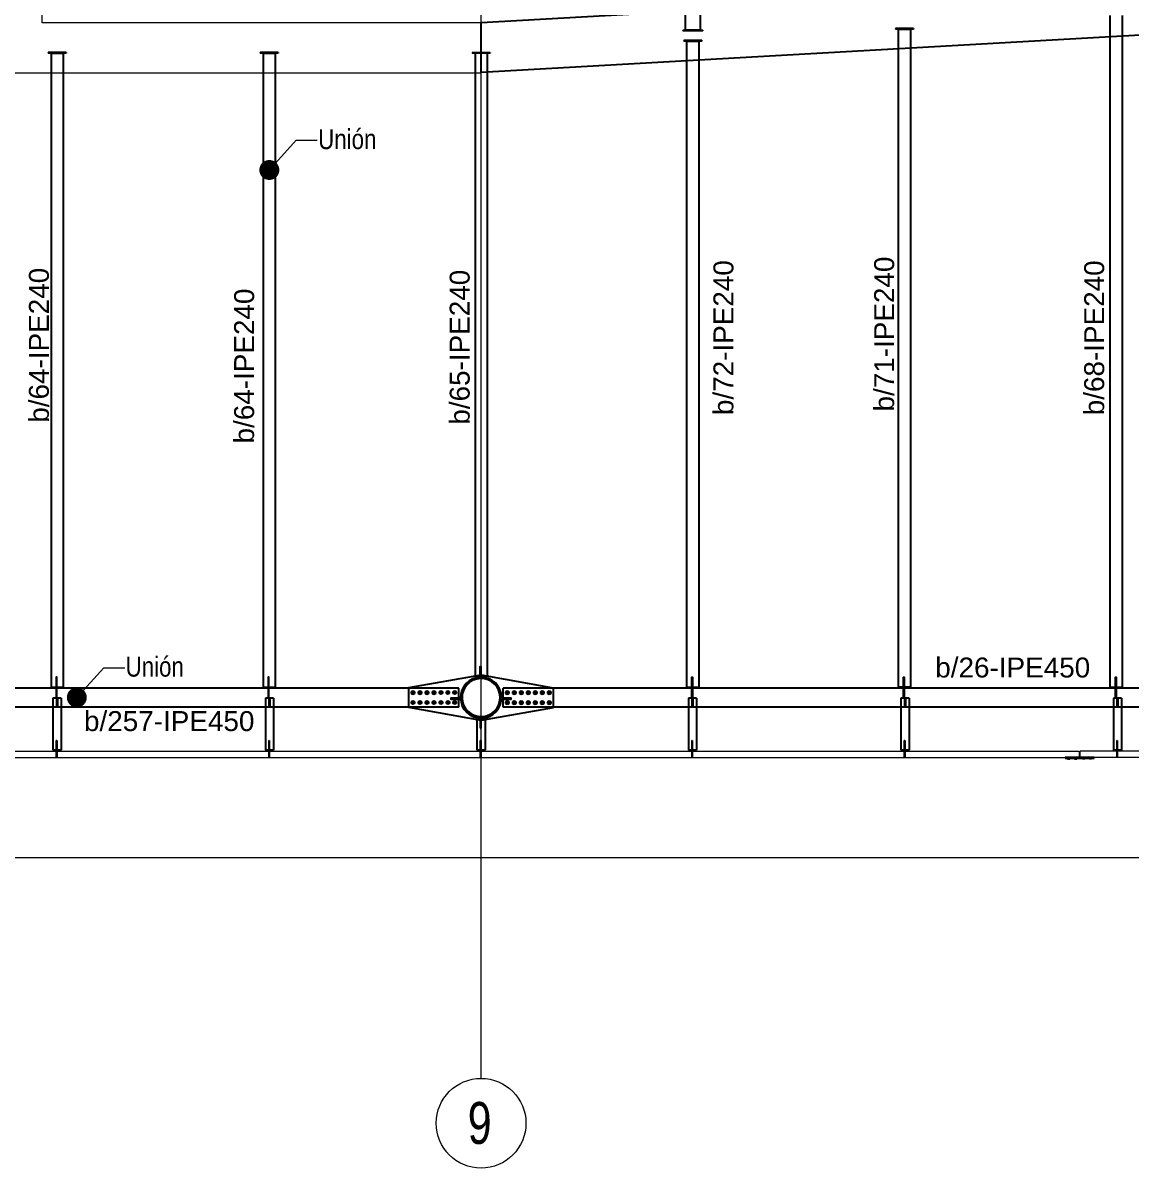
# Model space of a CAD drawing. Extents: x 7536 to 102814, y -9868 to 35131.
# Drawn here: x 34240 to 45348, y 2840 to 14325 of the extents above; entities that cross this region are included whole.
import ezdxf
from ezdxf.enums import TextEntityAlignment as Align

# ---------------------------------------------------------------- set-up
doc = ezdxf.new("R2010")
doc.units = 0
doc.header["$LTSCALE"] = 0.4
doc.linetypes.add('Grid Line', pattern=[3.33375, 1.905, -0.47625, 0.47625, -0.47625])
doc.layers.get('0').update_dxf_attribs({"color": 255})
for name, color, linetype, lineweight in [('0-1', 7, 'Continuous', 5), ('E_COLUMNAS-1', 1, 'Continuous', 25), ('E_EJES', 8, 'Continuous', 9), ('E_EJES-1', 8, 'Grid Line', 9), ('E_TEXTO', 3, 'Continuous', 9), ('E_VIGAS-2', 5, 'Continuous', 25), ('I-WALL-1', 2, 'Continuous', 18)]:
    doc.layers.add(name, color=color, linetype=linetype, lineweight=lineweight)
doc.layers.add('P-PLATINA', color=6, linetype='Continuous')
doc.layers.add('VIGAS', color=8, linetype='Continuous')
doc.styles.add('CX', font='ARIALUNI.ttf', dxfattribs={"width": 0.8, "height": 300})
doc.styles.add('Swis721 LtCn BT', font='swisscl.ttf', dxfattribs={"height": 0.42})
doc.styles.add('VERDANA', font='arial.ttf')

# ---------------------------------------------------------------- blocks, each defined once
blk = doc.blocks.new('Grid - CNI_NOMBRE EJES-372759-_6_00m_N_E_-NIVEL-2 DOC')
at = {"layer": 'E_EJES'}
blk.add_circle((0, 0), 0.003, dxfattribs=at)

msp = doc.modelspace()

# ---------------------------------------------------------------- linework, layer by layer
at = {"color": 1, "linetype": 'Continuous'}
for centre, radius, start, end in [((38149.2, 7608.7), 11.5, 18.0268, 198.0268), ((38149.2, 7608.7), 11.5, 198.0268, 18.0268), ((38149.2, 7608.7), 10, 90.0268, 270.0268), ((38149.2, 7608.7), 10, 270.0268, 90.0268), ((38219.2, 7608.8), 11.5, 18.0268, 198.0268), ((38219.2, 7608.8), 11.5, 198.0268, 18.0268), ((38219.2, 7608.8), 10, 90.0268, 270.0268), ((38219.2, 7608.8), 10, 270.0268, 90.0268), ((38289.2, 7608.8), 11.5, 18.0268, 198.0268), ((38289.2, 7608.8), 11.5, 198.0268, 18.0268), ((38289.2, 7608.8), 10, 90.0268, 270.0268), ((38289.2, 7608.8), 10, 270.0268, 90.0268), ((38359.2, 7608.8), 11.5, 18.0268, 198.0268), ((38359.2, 7608.8), 11.5, 198.0268, 18.0268), ((38359.2, 7608.8), 10, 90.0268, 270.0268), ((38359.2, 7608.8), 10, 270.0268, 90.0268), ((38429.2, 7608.9), 11.5, 18.0268, 198.0268), ((38429.2, 7608.9), 11.5, 198.0268, 18.0268), ((38429.2, 7608.9), 10, 90.0268, 270.0268), ((38429.2, 7608.9), 10, 270.0268, 90.0268), ((38499.2, 7608.9), 11.5, 18.0268, 198.0268), ((38499.2, 7608.9), 11.5, 198.0268, 18.0268), ((38499.2, 7608.9), 10, 90.0268, 270.0268), ((38499.2, 7608.9), 10, 270.0268, 90.0268), ((38569.2, 7608.9), 11.5, 18.0268, 198.0268), ((38569.2, 7608.9), 11.5, 198.0268, 18.0268), ((38569.2, 7608.9), 10, 90.0268, 270.0268), ((38569.2, 7608.9), 10, 270.0268, 90.0268), ((39095.3, 7608.1), 11.5, 18.0268, 198.0268), ((39095.3, 7608.1), 11.5, 198.0268, 18.0268), ((39095.3, 7608.1), 10, 90.0268, 270.0268), ((39095.3, 7608.1), 10, 270.0268, 90.0268), ((39165.3, 7608.2), 11.5, 18.0268, 198.0268), ((39165.3, 7608.2), 11.5, 198.0268, 18.0268), ((39165.3, 7608.2), 10, 90.0268, 270.0268), ((39165.3, 7608.2), 10, 270.0268, 90.0268), ((39235.3, 7608.2), 11.5, 18.0268, 198.0268), ((39235.3, 7608.2), 11.5, 198.0268, 18.0268), ((39235.3, 7608.2), 10, 90.0268, 270.0268), ((39235.3, 7608.2), 10, 270.0268, 90.0268), ((39305.3, 7608.2), 11.5, 18.0268, 198.0268), ((39305.3, 7608.2), 11.5, 198.0268, 18.0268), ((39305.3, 7608.2), 10, 90.0268, 270.0268), ((39305.3, 7608.2), 10, 270.0268, 90.0268), ((39375.3, 7608.3), 11.5, 18.0268, 198.0268), ((39375.3, 7608.3), 11.5, 198.0268, 18.0268), ((39375.3, 7608.3), 10, 90.0268, 270.0268), ((39375.3, 7608.3), 10, 270.0268, 90.0268), ((39445.3, 7608.3), 11.5, 18.0268, 198.0268), ((39445.3, 7608.3), 11.5, 198.0268, 18.0268), ((39445.3, 7608.3), 10, 90.0268, 270.0268), ((39445.3, 7608.3), 10, 270.0268, 90.0268), ((39515.3, 7608.3), 11.5, 18.0268, 198.0268), ((39515.3, 7608.3), 11.5, 198.0268, 18.0268), ((39515.3, 7608.3), 10, 90.0268, 270.0268), ((39515.3, 7608.3), 10, 270.0268, 90.0268), ((38149.3, 7508.7), 11.5, 18.0268, 198.0268), ((38149.3, 7508.7), 11.5, 198.0268, 18.0268), ((38149.3, 7508.7), 10, 90.0268, 270.0268), ((38149.3, 7508.7), 10, 270.0268, 90.0268), ((38219.3, 7508.8), 11.5, 18.0268, 198.0268), ((38219.3, 7508.8), 11.5, 198.0268, 18.0268), ((38219.3, 7508.8), 10, 90.0268, 270.0268), ((38219.3, 7508.8), 10, 270.0268, 90.0268), ((38289.3, 7508.8), 11.5, 18.0268, 198.0268), ((38289.3, 7508.8), 11.5, 198.0268, 18.0268), ((38289.3, 7508.8), 10, 90.0268, 270.0268), ((38289.3, 7508.8), 10, 270.0268, 90.0268), ((38359.3, 7508.8), 11.5, 18.0268, 198.0268), ((38359.3, 7508.8), 11.5, 198.0268, 18.0268), ((38359.3, 7508.8), 10, 90.0268, 270.0268), ((38359.3, 7508.8), 10, 270.0268, 90.0268), ((38429.3, 7508.9), 11.5, 18.0268, 198.0268), ((38429.3, 7508.9), 11.5, 198.0268, 18.0268), ((38429.3, 7508.9), 10, 90.0268, 270.0268), ((38429.3, 7508.9), 10, 270.0268, 90.0268), ((38499.3, 7508.9), 11.5, 18.0268, 198.0268), ((38499.3, 7508.9), 11.5, 198.0268, 18.0268), ((38499.3, 7508.9), 10, 90.0268, 270.0268), ((38499.3, 7508.9), 10, 270.0268, 90.0268), ((38569.3, 7508.9), 11.5, 18.0268, 198.0268), ((38569.3, 7508.9), 11.5, 198.0268, 18.0268), ((38569.3, 7508.9), 10, 90.0268, 270.0268), ((38569.3, 7508.9), 10, 270.0268, 90.0268), ((39095.4, 7508.1), 11.5, 18.0268, 198.0268), ((39095.4, 7508.1), 11.5, 198.0268, 18.0268), ((39095.4, 7508.1), 10, 90.0268, 270.0268), ((39095.4, 7508.1), 10, 270.0268, 90.0268), ((39165.4, 7508.2), 11.5, 18.0268, 198.0268), ((39165.4, 7508.2), 11.5, 198.0268, 18.0268), ((39165.4, 7508.2), 10, 90.0268, 270.0268), ((39165.4, 7508.2), 10, 270.0268, 90.0268), ((39235.4, 7508.2), 11.5, 18.0268, 198.0268), ((39235.4, 7508.2), 11.5, 198.0268, 18.0268), ((39235.4, 7508.2), 10, 90.0268, 270.0268), ((39235.4, 7508.2), 10, 270.0268, 90.0268), ((39305.4, 7508.2), 11.5, 18.0268, 198.0268), ((39305.4, 7508.2), 11.5, 198.0268, 18.0268), ((39305.4, 7508.2), 10, 90.0268, 270.0268), ((39305.4, 7508.2), 10, 270.0268, 90.0268), ((39375.4, 7508.3), 11.5, 18.0268, 198.0268), ((39375.4, 7508.3), 11.5, 198.0268, 18.0268), ((39375.4, 7508.3), 10, 90.0268, 270.0268), ((39375.4, 7508.3), 10, 270.0268, 90.0268), ((39445.4, 7508.3), 11.5, 18.0268, 198.0268), ((39445.4, 7508.3), 11.5, 198.0268, 18.0268), ((39445.4, 7508.3), 10, 90.0268, 270.0268), ((39445.4, 7508.3), 10, 270.0268, 90.0268), ((39515.4, 7508.3), 11.5, 18.0268, 198.0268), ((39515.4, 7508.3), 11.5, 198.0268, 18.0268), ((39515.4, 7508.3), 10, 90.0268, 270.0268), ((39515.4, 7508.3), 10, 270.0268, 90.0268)]:
    msp.add_arc(centre, radius, start, end, dxfattribs=at)
at = {"layer": '0-1', "color": 8}
for p, q in [((32837.4, 7022.3), (44827.4, 7022.3)), ((44827.4, 7022.3), (44827.4, 6957.3)), ((44837.4, 6957.3), (44837.4, 7022.3)), ((47182.4, 7022.3), (44837.4, 7022.3)), ((32837.4, 6957.3), (44827.4, 6957.3)), ((47182.4, 6957.3), (44837.4, 6957.3))]:
    msp.add_line(p, q, dxfattribs=at)
at = {"layer": 'E_COLUMNAS-1'}
for centre, radius, start, end in [((38832.4, 7557.8), 206, 80, 260), ((38832.4, 7557.8), 206, 80, 260), ((38832.4, 7559), 203, 10, 190), ((38832.4, 7559), 191, 350, 170), ((38832.4, 7557.8), 206, 260, 80), ((38832.4, 7557.8), 206, 260, 80), ((38832.4, 7559), 203, 190, 10), ((38832.4, 7559), 191, 170, 350)]:
    msp.add_arc(centre, radius, start, end, dxfattribs=at)
at = {"layer": 'E_EJES-1'}
for p, q in [((38832.4, 3740.4), (38832.4, 34230.5)), ((8436, 5955.7), (101914.5, 5955.7))]:
    msp.add_line(p, q, dxfattribs=at)
at = {"layer": 'E_TEXTO', "color": 4}
for p, q in [((36710, 12850), (36980.6, 13148)), ((36980.6, 13148), (37190.3, 13148)), ((34780, 7560), (35050.6, 7858)), ((35050.6, 7858), (35260.3, 7858))]:
    msp.add_line(p, q, dxfattribs=at)
at = {"layer": 'E_TEXTO', "color": 4, "const_width": 100}
for points in [[(36660, 12850, 1), (36760, 12850, 1)], [(34730, 7560, 1), (34830, 7560, 1)]]:
    msp.add_lwpolyline(points, format="xyb", close=True, dxfattribs=at)
at = {"layer": 'E_VIGAS-2', "color": 30, "true_color": 0xf26722}
msp.add_line((52121.7, 14580.8), (38832.6, 13827.8), dxfattribs=at)
msp.add_lwpolyline([(38832.6, 13827.8), (38832.6, 14327.8), (52032.6, 15076.6)], dxfattribs=at)
at = {"layer": 'I-WALL-1', "color": 40, "true_color": 0xf8d731}
msp.add_lwpolyline([(30332.6, 13825.8), (38832.6, 13825.8), (38832.6, 14325.8), (34432.5, 14325.8), (34432.5, 23085.8), (38832.6, 23085.8), (38832.6, 23585.8), (30332.6, 23585.8), (30332.4, 23085.8), (34032.5, 23085.8), (34032.5, 14325.8), (30332.6, 14325.8)], close=True, dxfattribs=at)
at = {"layer": 'P-PLATINA'}
for p, q in [((34573.3, 7583.7), (34579.3, 7583.7)), ((36698.3, 7583.7), (36704.3, 7583.7)), ((40945.8, 7583.7), (40951.8, 7583.7)), ((43068.3, 7583.7), (43074.3, 7583.7)), ((45190.8, 7583.7), (45196.8, 7583.7))]:
    msp.add_line(p, q, dxfattribs=at)
for points in [[(38823.3, 7763), (38823.3, 7872), (38829.3, 7872), (38829.3, 7763.6), (38829.3, 7762), (38823.3, 7762)], [(34579.3, 7664), (34579.3, 7764), (34573.3, 7764), (34573.3, 7664), (34573.3, 7654), (34573.3, 7563.7), (34579.3, 7563.7), (34579.3, 7654)], [(36704.3, 7664), (36704.3, 7764), (36698.3, 7764), (36698.3, 7664), (36698.3, 7654), (36698.3, 7563.7), (36704.3, 7563.7), (36704.3, 7654)], [(40945.8, 7654), (40945.8, 7664), (40945.8, 7764), (40951.8, 7764), (40951.8, 7664), (40951.8, 7654), (40951.8, 7563.7), (40945.8, 7563.7)], [(43068.3, 7563.7), (43068.3, 7654), (43068.3, 7664), (43068.3, 7764), (43074.3, 7764), (43074.3, 7664), (43074.3, 7654), (43074.3, 7563.7)], [(45190.8, 7563.7), (45190.8, 7654), (45190.8, 7664), (45190.8, 7764), (45196.8, 7764), (45196.8, 7664), (45196.8, 7654), (45196.8, 7563.7)], [(38629.5, 7544.2), (38629.5, 7554.2), (38626.7, 7554.2), (38529.5, 7554.2), (38529.5, 7544.2), (38627.6, 7544.2)], [(39035.4, 7543.1), (39037.1, 7543.1), (39135.4, 7543.1), (39135.4, 7553.1), (39038, 7553.1), (39035.4, 7553.1)]]:
    msp.add_lwpolyline(points, close=True, dxfattribs=at)
at = {"layer": 'VIGAS'}
for p, q in [((40879.9, 14253.2), (40879.9, 23160)), ((41029.9, 23160), (41029.9, 14253.2)), ((45139.9, 7664), (45139.9, 14399.7)), ((45259.9, 14399.7), (45259.9, 7664)), ((40854.9, 14253.2), (41054.9, 14253.2)), ((40854.9, 14253.2), (40854.9, 14247.2)), ((40854.9, 14247.2), (41054.9, 14247.2)), ((41029.9, 14253.2), (40879.9, 14253.2)), ((41054.9, 14253.2), (41054.9, 14247.2)), ((43167.4, 14268.6), (42987.4, 14268.6)), ((42987.4, 14268.6), (42987.4, 14262.6)), ((43167.4, 14262.6), (42987.4, 14262.6)), ((43017.4, 7664), (43017.4, 14262.6)), ((43017.4, 14262.6), (43137.4, 14262.6)), ((43137.4, 14262.6), (43137.4, 7664)), ((43167.4, 14268.6), (43167.4, 14262.6)), ((41044.9, 14147.2), (40864.9, 14147.2)), ((40864.9, 14147.2), (40864.9, 14141.2)), ((41044.9, 14141.2), (40864.9, 14141.2)), ((40894.9, 14141.2), (41014.9, 14141.2)), ((40894.9, 7664), (40894.9, 14141.2)), ((41014.9, 14141.2), (41014.9, 7664)), ((41044.9, 14147.2), (41044.9, 14141.2)), ((34672.4, 14027.7), (34492.4, 14027.7)), ((34492.4, 14027.7), (34492.4, 14021.7)), ((34672.4, 14021.7), (34492.4, 14021.7)), ((34522.4, 14021.7), (34522.4, 13825.8)), ((34522.4, 14021.7), (34642.4, 14021.7)), ((34642.4, 14021.7), (34642.4, 13825.8)), ((34672.4, 14027.7), (34672.4, 14021.7)), ((36797.4, 14028.6), (36617.4, 14028.6)), ((36617.4, 14028.6), (36617.4, 14022.6)), ((36797.4, 14022.6), (36617.4, 14022.6)), ((36647.4, 14022.6), (36767.4, 14022.6)), ((36647.4, 14022.6), (36647.4, 13825.8)), ((36767.4, 14022.6), (36767.4, 13825.8)), ((36797.4, 14028.6), (36797.4, 14022.6)), ((38832.6, 14025.8), (38742.6, 14025.8)), ((38742.6, 14025.8), (38742.6, 14019.8)), ((38832.6, 14019.8), (38742.6, 14019.8)), ((38772.6, 14019.8), (38772.6, 13825.8)), ((38832.6, 14019.8), (38772.6, 14019.8)), ((38922.6, 14025.8), (38832.6, 14025.8)), ((38892.6, 14019.8), (38832.6, 14019.8)), ((38922.6, 14019.8), (38832.6, 14019.8)), ((38892.6, 14019.8), (38892.4, 7775.2)), ((38922.6, 14025.8), (38922.6, 14019.8)), ((34522.4, 13825.8), (34522.4, 7664)), ((34642.4, 13825.8), (34642.4, 7664)), ((36647.4, 13825.8), (36647.4, 7664)), ((36767.4, 13825.8), (36767.4, 7664)), ((38772.6, 13825.8), (38772.4, 7775.3)), ((38109.3, 7658.7), (38832.4, 7785.8)), ((38109.3, 7658.7), (38832.4, 7785.8)), ((38772.4, 7775.3), (38772.4, 7772)), ((38772.4, 7772), (38892.4, 7772)), ((38832.4, 7785.8), (39555.4, 7657.8)), ((38832.4, 7785.8), (39555.4, 7657.8)), ((38892.4, 7775.2), (38892.4, 7772)), ((38109.3, 7654), (31005.2, 7654)), ((34522.4, 7664), (34642.4, 7664)), ((34573.3, 7664), (34579.3, 7664)), ((34573.3, 7654), (34579.3, 7654)), ((36647.4, 7664), (36767.4, 7664)), ((36698.3, 7664), (36704.3, 7664)), ((36698.3, 7654), (36704.3, 7654)), ((38109.3, 7458.7), (38109.3, 7658.7)), ((38109.3, 7458.7), (38109.3, 7658.7)), ((38609.5, 7654), (38109.3, 7654)), ((38134.2, 7617.4), (38149.2, 7626.1)), ((38134.2, 7600.1), (38134.2, 7617.4)), ((38149.2, 7591.4), (38134.2, 7600.1)), ((38149.2, 7626.1), (38164.2, 7617.4)), ((38164.2, 7600.1), (38149.2, 7591.4)), ((38164.2, 7617.4), (38164.2, 7600.1)), ((38204.2, 7617.4), (38219.2, 7626.1)), ((38204.2, 7600.1), (38204.2, 7617.4)), ((38219.2, 7591.5), (38204.2, 7600.1)), ((38219.2, 7626.1), (38234.2, 7617.4)), ((38234.2, 7600.1), (38219.2, 7591.5)), ((38234.2, 7617.4), (38234.2, 7600.1)), ((38274.2, 7617.5), (38289.2, 7626.1)), ((38274.2, 7600.1), (38274.2, 7617.5)), ((38289.2, 7591.5), (38274.2, 7600.1)), ((38289.2, 7626.1), (38304.2, 7617.5)), ((38304.2, 7600.2), (38289.2, 7591.5)), ((38304.2, 7617.5), (38304.2, 7600.2)), ((38344.2, 7617.5), (38359.2, 7626.2)), ((38344.2, 7600.2), (38344.2, 7617.5)), ((38359.2, 7591.5), (38344.2, 7600.2)), ((38359.2, 7626.2), (38374.2, 7617.5)), ((38374.2, 7600.2), (38359.2, 7591.5)), ((38374.2, 7617.5), (38374.2, 7600.2)), ((38414.2, 7617.5), (38429.2, 7626.2)), ((38414.2, 7600.2), (38414.2, 7617.5)), ((38429.2, 7591.6), (38414.2, 7600.2)), ((38429.2, 7626.2), (38444.2, 7617.5)), ((38444.2, 7600.2), (38429.2, 7591.6)), ((38444.2, 7617.5), (38444.2, 7600.2)), ((38484.2, 7617.6), (38499.2, 7626.2)), ((38484.2, 7600.2), (38484.2, 7617.6)), ((38499.2, 7591.6), (38484.2, 7600.2)), ((38499.2, 7626.2), (38514.2, 7617.6)), ((38514.2, 7600.3), (38499.2, 7591.6)), ((38514.2, 7617.6), (38514.2, 7600.3)), ((38554.2, 7617.6), (38569.2, 7626.3)), ((38554.2, 7600.3), (38554.2, 7617.6)), ((38569.2, 7591.6), (38554.2, 7600.3)), ((38569.2, 7626.3), (38584.2, 7617.6)), ((38584.2, 7600.3), (38569.2, 7591.6)), ((38584.2, 7617.6), (38584.2, 7600.3)), ((38609.5, 7464), (38609.5, 7654)), ((39055.4, 7464), (39055.4, 7654)), ((39555.4, 7654), (39055.4, 7654)), ((39080.3, 7616.8), (39095.3, 7625.5)), ((39080.3, 7599.5), (39080.3, 7616.8)), ((39095.3, 7590.8), (39080.3, 7599.5)), ((39095.3, 7625.5), (39110.3, 7616.8)), ((39110.3, 7599.5), (39095.3, 7590.8)), ((39110.3, 7616.8), (39110.3, 7599.5)), ((39150.3, 7616.8), (39165.3, 7625.5)), ((39150.3, 7599.5), (39150.3, 7616.8)), ((39165.3, 7590.8), (39150.3, 7599.5)), ((39165.3, 7625.5), (39180.3, 7616.8)), ((39180.3, 7599.5), (39165.3, 7590.8)), ((39180.3, 7616.8), (39180.3, 7599.5)), ((39220.3, 7616.8), (39235.3, 7625.5)), ((39220.3, 7599.5), (39220.3, 7616.8)), ((39235.3, 7590.9), (39220.3, 7599.5)), ((39235.3, 7625.5), (39250.3, 7616.9)), ((39250.3, 7599.5), (39235.3, 7590.9)), ((39250.3, 7616.9), (39250.3, 7599.5)), ((39290.3, 7616.9), (39305.3, 7625.5)), ((39290.3, 7599.6), (39290.3, 7616.9)), ((39305.3, 7590.9), (39290.3, 7599.6)), ((39305.3, 7625.5), (39320.3, 7616.9)), ((39320.3, 7599.6), (39305.3, 7590.9)), ((39320.3, 7616.9), (39320.3, 7599.6)), ((39360.3, 7616.9), (39375.3, 7625.6)), ((39360.3, 7599.6), (39360.3, 7616.9)), ((39375.3, 7590.9), (39360.3, 7599.6)), ((39375.3, 7625.6), (39390.3, 7616.9)), ((39390.3, 7599.6), (39375.3, 7590.9)), ((39390.3, 7616.9), (39390.3, 7599.6)), ((39430.3, 7616.9), (39445.3, 7625.6)), ((39430.3, 7599.6), (39430.3, 7616.9)), ((39445.3, 7591), (39430.3, 7599.6)), ((39445.3, 7625.6), (39460.3, 7617)), ((39460.3, 7599.6), (39445.3, 7591)), ((39460.3, 7617), (39460.3, 7599.6)), ((39500.3, 7617), (39515.3, 7625.6)), ((39500.3, 7599.7), (39500.3, 7617)), ((39515.3, 7591), (39500.3, 7599.7)), ((39515.3, 7625.6), (39530.3, 7617)), ((39530.3, 7599.7), (39515.3, 7591)), ((39530.3, 7617), (39530.3, 7599.7)), ((39555.4, 7657.8), (39555.4, 7457.8)), ((39555.4, 7657.8), (39555.4, 7457.8)), ((46672.5, 7654), (39555.4, 7654)), ((40894.9, 7664), (41014.9, 7664)), ((40945.8, 7664), (40951.8, 7664)), ((40945.8, 7654), (40951.8, 7654)), ((43137.4, 7664), (43017.4, 7664)), ((43068.3, 7664), (43074.3, 7664)), ((43068.3, 7654), (43074.3, 7654)), ((45139.9, 7664), (45259.9, 7664)), ((45190.8, 7664), (45196.8, 7664)), ((45190.8, 7654), (45196.8, 7654)), ((34623.4, 7554.3), (34541.4, 7554.3)), ((34541.4, 7554.3), (34541.4, 7464)), ((34579.4, 7464.3), (34579.4, 7554.3)), ((34579.4, 7554.3), (34585.4, 7554.3)), ((34579.4, 7464.3), (34579.4, 7554.3)), ((34579.4, 7554.3), (34585.4, 7554.3)), ((34579.4, 7534.3), (34585.4, 7534.3)), ((34585.4, 7554.3), (34585.4, 7464.3)), ((34585.4, 7554.3), (34585.4, 7464.3)), ((34623.4, 7554.3), (34623.4, 7464)), ((36753.4, 7554.3), (36671.4, 7554.3)), ((36671.4, 7554.3), (36671.4, 7464)), ((36709.4, 7464.3), (36709.4, 7554.3)), ((36709.4, 7554.3), (36715.4, 7554.3)), ((36709.4, 7464.3), (36709.4, 7554.3)), ((36709.4, 7554.3), (36715.4, 7554.3)), ((36709.4, 7534.3), (36715.4, 7534.3)), ((36715.4, 7554.3), (36715.4, 7464.3)), ((36715.4, 7554.3), (36715.4, 7464.3)), ((36753.4, 7554.3), (36753.4, 7464)), ((38134.3, 7517.4), (38149.3, 7526.1)), ((38134.3, 7500.1), (38134.3, 7517.4)), ((38149.3, 7491.4), (38134.3, 7500.1)), ((38149.3, 7526.1), (38164.3, 7517.4)), ((38164.3, 7500.1), (38149.3, 7491.4)), ((38164.3, 7517.4), (38164.3, 7500.1)), ((38204.3, 7517.4), (38219.3, 7526.1)), ((38204.3, 7500.1), (38204.3, 7517.4)), ((38219.3, 7491.5), (38204.3, 7500.1)), ((38219.3, 7526.1), (38234.3, 7517.4)), ((38234.3, 7500.1), (38219.3, 7491.5)), ((38234.3, 7517.4), (38234.3, 7500.1)), ((38274.3, 7517.5), (38289.3, 7526.1)), ((38274.3, 7500.1), (38274.3, 7517.5)), ((38289.3, 7491.5), (38274.3, 7500.1)), ((38289.3, 7526.1), (38304.3, 7517.5)), ((38304.3, 7500.2), (38289.3, 7491.5)), ((38304.3, 7517.5), (38304.3, 7500.2)), ((38344.3, 7517.5), (38359.3, 7526.2)), ((38344.3, 7500.2), (38344.3, 7517.5)), ((38359.3, 7491.5), (38344.3, 7500.2)), ((38359.3, 7526.2), (38374.3, 7517.5)), ((38374.3, 7500.2), (38359.3, 7491.5)), ((38374.3, 7517.5), (38374.3, 7500.2)), ((38414.3, 7517.5), (38429.3, 7526.2)), ((38414.3, 7500.2), (38414.3, 7517.5)), ((38429.3, 7491.6), (38414.3, 7500.2)), ((38429.3, 7526.2), (38444.3, 7517.5)), ((38444.3, 7500.2), (38429.3, 7491.6)), ((38444.3, 7517.5), (38444.3, 7500.2)), ((38484.3, 7517.6), (38499.3, 7526.2)), ((38484.3, 7500.2), (38484.3, 7517.6)), ((38499.3, 7491.6), (38484.3, 7500.2)), ((38499.3, 7526.2), (38514.3, 7517.6)), ((38514.3, 7500.3), (38499.3, 7491.6)), ((38514.3, 7517.6), (38514.3, 7500.3)), ((38554.3, 7517.6), (38569.3, 7526.3)), ((38554.3, 7500.3), (38554.3, 7517.6)), ((38569.3, 7491.6), (38554.3, 7500.3)), ((38569.3, 7526.3), (38584.3, 7517.6)), ((38584.3, 7500.3), (38569.3, 7491.6)), ((38584.3, 7517.6), (38584.3, 7500.3)), ((39080.3, 7516.8), (39095.3, 7525.5)), ((39080.4, 7499.5), (39080.3, 7516.8)), ((39095.4, 7490.8), (39080.4, 7499.5)), ((39095.3, 7525.5), (39110.3, 7516.8)), ((39110.4, 7499.5), (39095.4, 7490.8)), ((39110.3, 7516.8), (39110.4, 7499.5)), ((39150.3, 7516.8), (39165.3, 7525.5)), ((39150.4, 7499.5), (39150.3, 7516.8)), ((39165.4, 7490.8), (39150.4, 7499.5)), ((39165.3, 7525.5), (39180.3, 7516.8)), ((39180.4, 7499.5), (39165.4, 7490.8)), ((39180.3, 7516.8), (39180.4, 7499.5)), ((39220.3, 7516.8), (39235.3, 7525.5)), ((39220.4, 7499.5), (39220.3, 7516.8)), ((39235.4, 7490.9), (39220.4, 7499.5)), ((39235.3, 7525.5), (39250.3, 7516.9)), ((39250.4, 7499.5), (39235.4, 7490.9)), ((39250.3, 7516.9), (39250.4, 7499.5)), ((39290.3, 7516.9), (39305.3, 7525.5)), ((39290.4, 7499.6), (39290.3, 7516.9)), ((39305.4, 7490.9), (39290.4, 7499.6)), ((39305.3, 7525.5), (39320.3, 7516.9)), ((39320.4, 7499.6), (39305.4, 7490.9)), ((39320.3, 7516.9), (39320.4, 7499.6)), ((39360.3, 7516.9), (39375.3, 7525.6)), ((39360.4, 7499.6), (39360.3, 7516.9)), ((39375.4, 7490.9), (39360.4, 7499.6)), ((39375.3, 7525.6), (39390.3, 7516.9)), ((39390.4, 7499.6), (39375.4, 7490.9)), ((39390.3, 7516.9), (39390.4, 7499.6)), ((39430.3, 7516.9), (39445.3, 7525.6)), ((39430.4, 7499.6), (39430.3, 7516.9)), ((39445.4, 7491), (39430.4, 7499.6)), ((39445.3, 7525.6), (39460.3, 7517)), ((39460.4, 7499.6), (39445.4, 7491)), ((39460.3, 7517), (39460.4, 7499.6)), ((39500.3, 7517), (39515.3, 7525.6)), ((39500.4, 7499.7), (39500.3, 7517)), ((39515.4, 7491), (39500.4, 7499.7)), ((39515.3, 7525.6), (39530.3, 7517)), ((39530.4, 7499.7), (39515.4, 7491)), ((39530.3, 7517), (39530.4, 7499.7)), ((40993.4, 7554.3), (40911.4, 7554.3)), ((40911.4, 7554.3), (40911.4, 7464)), ((40949.4, 7464.3), (40949.4, 7554.3)), ((40949.4, 7554.3), (40955.4, 7554.3)), ((40949.4, 7464.3), (40949.4, 7554.3)), ((40949.4, 7554.3), (40955.4, 7554.3)), ((40949.4, 7534.3), (40955.4, 7534.3)), ((40955.4, 7554.3), (40955.4, 7464.3)), ((40955.4, 7554.3), (40955.4, 7464.3)), ((40993.4, 7554.3), (40993.4, 7464)), ((43123.4, 7554.3), (43041.4, 7554.3)), ((43041.4, 7554.3), (43041.4, 7464)), ((43079.4, 7464.3), (43079.4, 7554.3)), ((43079.4, 7554.3), (43085.4, 7554.3)), ((43079.4, 7464.3), (43079.4, 7554.3)), ((43079.4, 7554.3), (43085.4, 7554.3)), ((43079.4, 7534.3), (43085.4, 7534.3)), ((43085.4, 7554.3), (43085.4, 7464.3)), ((43085.4, 7554.3), (43085.4, 7464.3)), ((43123.4, 7554.3), (43123.4, 7464)), ((45253.4, 7554.3), (45171.4, 7554.3)), ((45171.4, 7554.3), (45171.4, 7464)), ((45209.4, 7464.3), (45209.4, 7554.3)), ((45209.4, 7554.3), (45215.4, 7554.3)), ((45209.4, 7464.3), (45209.4, 7554.3)), ((45209.4, 7554.3), (45215.4, 7554.3)), ((45209.4, 7534.3), (45215.4, 7534.3)), ((45215.4, 7554.3), (45215.4, 7464.3)), ((45215.4, 7554.3), (45215.4, 7464.3)), ((45253.4, 7554.3), (45253.4, 7464)), ((38109.3, 7464), (30505.2, 7464)), ((34541.4, 7464), (34541.4, 7032.3)), ((34585.4, 7464.3), (34579.4, 7464.3)), ((34585.4, 7464.3), (34579.4, 7464.3)), ((34623.4, 7464), (34623.4, 7032.3)), ((36671.4, 7464), (36671.4, 7032.3)), ((36715.4, 7464.3), (36709.4, 7464.3)), ((36715.4, 7464.3), (36709.4, 7464.3)), ((36753.4, 7464), (36753.4, 7032.3)), ((38609.5, 7464), (38109.3, 7464)), ((38832.6, 7329.8), (38109.3, 7458.7)), ((38832.6, 7329.8), (38109.3, 7458.7)), ((38829.9, 7356), (38823.9, 7356)), ((38823.9, 7356), (38823.9, 7352.6)), ((38823.9, 7352.6), (38823.9, 7251)), ((38829.9, 7356), (38829.9, 7352)), ((38829.9, 7352), (38829.9, 7251)), ((39555.4, 7457.8), (38832.6, 7329.8)), ((39555.4, 7457.8), (38832.6, 7329.8)), ((39555.4, 7464), (39055.4, 7464)), ((46672.4, 7464), (39555.4, 7464)), ((40911.4, 7464), (40911.4, 7032.3)), ((40955.4, 7464.3), (40949.4, 7464.3)), ((40955.4, 7464.3), (40949.4, 7464.3)), ((40993.4, 7464), (40993.4, 7032.3)), ((43041.4, 7464), (43041.4, 7032.3)), ((43085.4, 7464.3), (43079.4, 7464.3)), ((43085.4, 7464.3), (43079.4, 7464.3)), ((43123.4, 7464), (43123.4, 7032.3)), ((45171.4, 7464), (45171.4, 7032.3)), ((45215.4, 7464.3), (45209.4, 7464.3)), ((45215.4, 7464.3), (45209.4, 7464.3)), ((45253.4, 7464), (45253.4, 7032.3)), ((38873.4, 7346), (38791.4, 7346)), ((38791.4, 7346), (38791.4, 7337.2)), ((38791.4, 7337.2), (38791.4, 7032.3)), ((38823.9, 7251), (38829.9, 7251)), ((38873.4, 7346), (38873.4, 7337)), ((38873.4, 7337), (38873.4, 7032.3)), ((34573.9, 7129.8), (34573.9, 7032.3)), ((34573.9, 7129.8), (34579.9, 7129.8)), ((34579.9, 7129.8), (34579.9, 7032.3)), ((36703.9, 7129.8), (36703.9, 7032.3)), ((36703.9, 7129.8), (36709.9, 7129.8)), ((36709.9, 7129.8), (36709.9, 7032.3)), ((38823.9, 7129.8), (38823.9, 7032.3)), ((38823.9, 7129.8), (38829.9, 7129.8)), ((38829.9, 7129.8), (38829.9, 7032.3)), ((40943.9, 7129.8), (40943.9, 7032.3)), ((40943.9, 7129.8), (40949.9, 7129.8)), ((40949.9, 7129.8), (40949.9, 7032.3)), ((43073.9, 7129.8), (43073.9, 7032.3)), ((43073.9, 7129.8), (43079.9, 7129.8)), ((43079.9, 7129.8), (43079.9, 7032.3)), ((45203.9, 7129.8), (45203.9, 7032.3)), ((45203.9, 7129.8), (45209.9, 7129.8)), ((45209.9, 7129.8), (45209.9, 7032.3)), ((34623.4, 7032.3), (34541.4, 7032.3)), ((34573.9, 7114.8), (34579.9, 7114.8)), ((34573.9, 7034.8), (34579.9, 7034.8)), ((34573.9, 7032.3), (34573.9, 7022.3)), ((34573.9, 7022.3), (34573.9, 6964.8)), ((34573.9, 7022.3), (34579.9, 7022.3)), ((34579.9, 7032.3), (34579.9, 7022.3)), ((34579.9, 7022.3), (34579.9, 6964.8)), ((36753.4, 7032.3), (36671.4, 7032.3)), ((36703.9, 7114.8), (36709.9, 7114.8)), ((36703.9, 7034.8), (36709.9, 7034.8)), ((36703.9, 7032.3), (36703.9, 7022.3)), ((36703.9, 7022.3), (36703.9, 6964.8)), ((36703.9, 7022.3), (36709.9, 7022.3)), ((36709.9, 7032.3), (36709.9, 7022.3)), ((36709.9, 7022.3), (36709.9, 6964.8)), ((38873.4, 7032.3), (38791.4, 7032.3)), ((38823.9, 7114.8), (38829.9, 7114.8)), ((38823.9, 7034.8), (38829.9, 7034.8)), ((38823.9, 7032.3), (38823.9, 7022.3)), ((38823.9, 7022.3), (38823.9, 6964.8)), ((38823.9, 7022.3), (38829.9, 7022.3)), ((38829.9, 7032.3), (38829.9, 7022.3)), ((38829.9, 7022.3), (38829.9, 6964.8)), ((40993.4, 7032.3), (40911.4, 7032.3)), ((40943.9, 7114.8), (40949.9, 7114.8)), ((40943.9, 7034.8), (40949.9, 7034.8)), ((40943.9, 7032.3), (40943.9, 7022.3)), ((40943.9, 7022.3), (40943.9, 6964.8)), ((40943.9, 7022.3), (40949.9, 7022.3)), ((40949.9, 7032.3), (40949.9, 7022.3)), ((40949.9, 7022.3), (40949.9, 6964.8)), ((43123.4, 7032.3), (43041.4, 7032.3)), ((43073.9, 7114.8), (43079.9, 7114.8)), ((43073.9, 7034.8), (43079.9, 7034.8)), ((43073.9, 7032.3), (43073.9, 7022.3)), ((43073.9, 7022.3), (43073.9, 6964.8)), ((43073.9, 7022.3), (43079.9, 7022.3)), ((43079.9, 7032.3), (43079.9, 7022.3)), ((43079.9, 7022.3), (43079.9, 6964.8)), ((45253.4, 7032.3), (45171.4, 7032.3)), ((45203.9, 7114.8), (45209.9, 7114.8)), ((45203.9, 7034.8), (45209.9, 7034.8)), ((45203.9, 7032.3), (45203.9, 7022.3)), ((45203.9, 7022.3), (45203.9, 6964.8)), ((45203.9, 7022.3), (45209.9, 7022.3)), ((45209.9, 7032.3), (45209.9, 7022.3)), ((45209.9, 7022.3), (45209.9, 6964.8)), ((34573.9, 6974.8), (34579.9, 6974.8)), ((34573.9, 6964.8), (34579.9, 6964.8)), ((36703.9, 6974.8), (36709.9, 6974.8)), ((36703.9, 6964.8), (36709.9, 6964.8)), ((38823.9, 6974.8), (38829.9, 6974.8)), ((38823.9, 6964.8), (38829.9, 6964.8)), ((40943.9, 6974.8), (40949.9, 6974.8)), ((40943.9, 6964.8), (40949.9, 6964.8)), ((43073.9, 6974.8), (43079.9, 6974.8)), ((43073.9, 6964.8), (43079.9, 6964.8)), ((44687.4, 6957.3), (44687.4, 6951.3)), ((44827.4, 6957.3), (44687.4, 6957.3)), ((44687.4, 6951.3), (44977.4, 6951.3)), ((44712, 6943.3), (44712, 6951.3)), ((44712, 6943.3), (44732.8, 6943.3)), ((44717.2, 6943.3), (44717.2, 6951.3)), ((44727.6, 6943.3), (44727.6, 6951.3)), ((44732.8, 6943.3), (44732.8, 6951.3)), ((44782, 6943.3), (44782, 6951.3)), ((44782, 6943.3), (44802.8, 6943.3)), ((44787.2, 6943.3), (44787.2, 6951.3)), ((44797.6, 6943.3), (44797.6, 6951.3)), ((44802.8, 6943.3), (44802.8, 6951.3)), ((44837.4, 6957.3), (44827.4, 6957.3)), ((44977.4, 6957.3), (44837.4, 6957.3)), ((44862, 6943.3), (44862, 6951.3)), ((44882.8, 6943.3), (44862, 6943.3)), ((44867.2, 6943.3), (44867.2, 6951.3)), ((44877.6, 6943.3), (44877.6, 6951.3)), ((44882.8, 6951.3), (44882.8, 6943.3)), ((44932, 6943.3), (44932, 6951.3)), ((44952.8, 6943.3), (44932, 6943.3)), ((44937.2, 6943.3), (44937.2, 6951.3)), ((44947.6, 6943.3), (44947.6, 6951.3)), ((44952.8, 6951.3), (44952.8, 6943.3)), ((44977.4, 6951.3), (44977.4, 6957.3)), ((45203.9, 6974.8), (45209.9, 6974.8)), ((45203.9, 6964.8), (45209.9, 6964.8))]:
    msp.add_line(p, q, dxfattribs=at)

# ---------------------------------------------------------------- block references
at = {"layer": 'E_EJES', "xscale": 149999.9999999999, "yscale": 149999.9999999999, "zscale": 149999.9999999999}
msp.add_blockref('Grid - CNI_NOMBRE EJES-372759-_6_00m_N_E_-NIVEL-2 DOC', (38832.4, 3290.4), dxfattribs=at)

# ---------------------------------------------------------------- texts
at = {"layer": 'E_EJES', "insert": (38698.7, 3503), "char_height": 420, "width": 312.658, "attachment_point": 1, "style": 'Swis721 LtCn BT'}
msp.add_mtext('9', dxfattribs=at)
at = {"layer": 'E_TEXTO', "color": 4, "style": 'CX', "width": 0.8}
for p in [(37199.3, 13059.2), (35269.3, 7769.2)]:
    msp.add_text('Unión', height=200, dxfattribs=at).set_placement(p)
at = {"layer": 'E_TEXTO', "style": 'VERDANA'}
for s, p in [('b/71-IPE240', (42972.7, 11204.9)), ('b/64-IPE240', (34500.3, 11092.4)), ('b/65-IPE240', (38717.9, 11072.6)), ('b/72-IPE240', (41361.6, 11168.9)), ('b/68-IPE240', (45078.1, 11166.9)), ('b/64-IPE240', (36557.1, 10884.1))]:
    msp.add_text(s, height=200, rotation=90, dxfattribs=at).set_placement(p, align=Align.CENTER)
for s, p in [('b/26-IPE450', (44161.7, 7760.5)), ('b/257-IPE450', (35706.4, 7223.2))]:
    msp.add_text(s, height=200, dxfattribs=at).set_placement(p, align=Align.CENTER)

doc.saveas('drawing.dxf')
